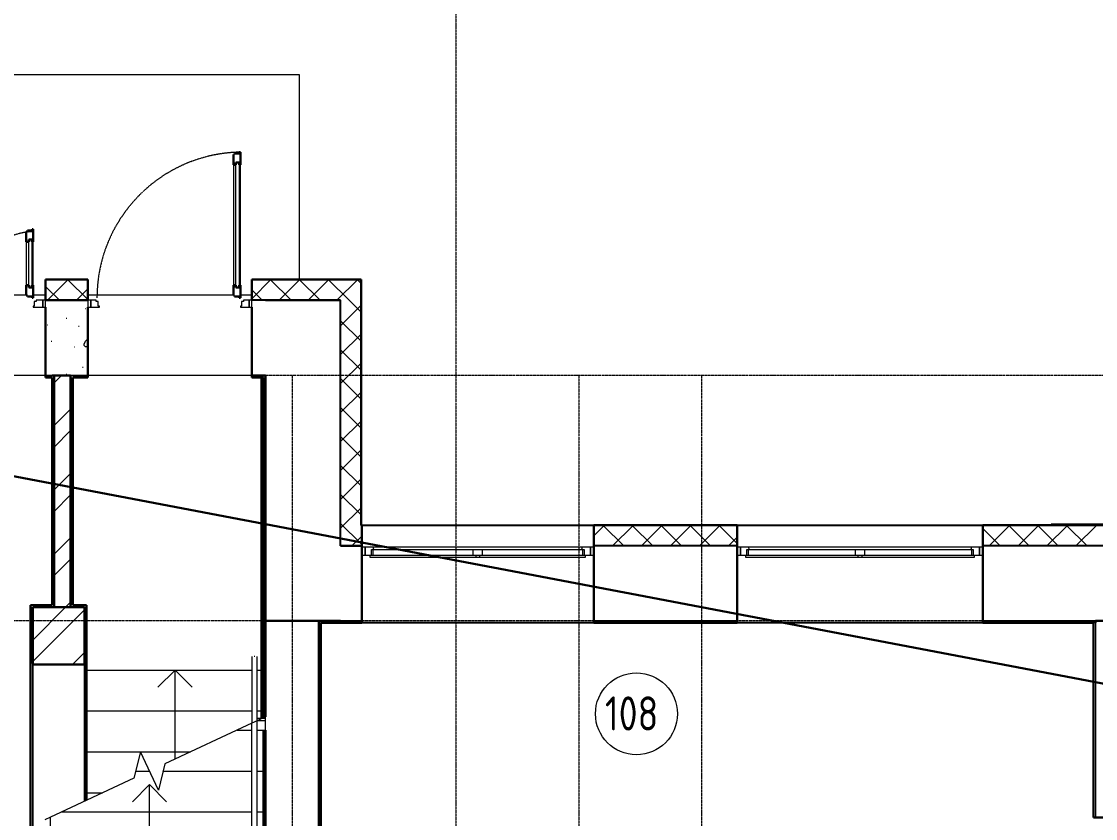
# Model space of a CAD drawing. Header units: millimetres. Extents: x -695119 to 412940, y -249585 to 622758.
# Drawn here: x 25012 to 32879, y -53619 to -47776 of the extents above; entities that cross this region are included whole.
import ezdxf

# ---------------------------------------------------------------- set-up
doc = ezdxf.new("R2010")
doc.units = ezdxf.units.MM
for name, pattern in [('ADSK_Линия сетки', [25, 20, -2.5, 0, -2.5]), ('ADSK_Штриховая_ш2 п1_5', [4.5, 3, -1.5]), ('ADSK_Штриховая_ш3 п1_5', [4.5, 3, -1.5])]:
    doc.linetypes.add(name, pattern=pattern)
for name, color, linetype, lineweight in [('_Вне пределов_', 7, 'ADSK_Штриховая_ш3 п1_5', 18), ('_Схема', 5, 'Continuous', 30), ('Каркас_Импост', 8, 'Continuous', 9), ('Лестницы', 8, 'Continuous', 9), ('Марки помещений', 8, 'Continuous', 20), ('Монтажный зазор', 8, 'Continuous', 9), ('Ограждение', 8, 'Continuous', 9), ('Окна', 252, 'Continuous', 9), ('Оси', 252, 'Continuous', 9), ('Остекление', 8, 'Continuous', 9), ('Открывание', 8, 'ADSK_Штриховая_ш2 п1_5', 9), ('Панель', 252, 'Continuous', 30), ('Перекрытия', 7, 'Continuous', 18), ('Стены разрез', 7, 'Continuous', 30), ('Стены штриховка', 7, 'Continuous', 9), ('Стрелки вверх', 7, 'Continuous', 18)]:
    doc.layers.add(name, color=color, linetype=linetype, lineweight=lineweight)
doc.layers.add('Стены', color=194, linetype='Continuous')
doc.styles.add('GOST 2.304 type A_1', font='', dxfattribs={"height": 350})
doc.styles.get('GOST 2.304 type A_1').set_extended_font_data('GOST 2.304 type A')

# ---------------------------------------------------------------- blocks, each defined once
blk = doc.blocks.new('1 этаж')
at = {"layer": '_Вне пределов_', "color": 251, "true_color": 0x636466}
for p, q in [((-18150.8, -134061.9), (-18210.8, -134061.9)), ((-18210.8, -134076.9), (-18150.8, -134076.9))]:
    blk.add_line(p, q, dxfattribs=at)
at = {"layer": 'Каркас_Импост', "color": 251, "true_color": 0x636466}
for p, q in [((-19843.8, -131039.4), (-19852.8, -131039.4)), ((-19852.8, -131039.4), (-19852.8, -131047.4)), ((-19852.8, -131047.4), (-19780.8, -131047.4)), ((-19829.8, -131005.4), (-19843.8, -131005.4)), ((-19843.8, -131005.4), (-19843.8, -131039.4)), ((-19829.8, -130997.4), (-19829.8, -131005.4)), ((-19780.8, -130997.4), (-19829.8, -130997.4)), ((-19780.8, -131047.4), (-19780.8, -130997.4)), ((-19389.8, -130997.4), (-19430.8, -130997.4)), ((-19430.8, -130997.4), (-19430.8, -131047.4)), ((-19430.8, -131047.4), (-19366.8, -131047.4)), ((-19389.8, -131005.4), (-19389.8, -130997.4)), ((-19375.8, -131005.4), (-19389.8, -131005.4)), ((-19375.8, -131039.4), (-19375.8, -131005.4)), ((-19366.8, -131039.4), (-19375.8, -131039.4)), ((-19366.8, -131047.4), (-19366.8, -131039.4)), ((-18325.8, -131039.4), (-18334.8, -131039.4)), ((-18334.8, -131039.4), (-18334.8, -131047.4)), ((-18334.8, -131047.4), (-18270.8, -131047.4)), ((-18311.8, -131005.4), (-18325.8, -131005.4)), ((-18325.8, -131005.4), (-18325.8, -131039.4)), ((-18311.8, -130997.4), (-18311.8, -131005.4)), ((-18270.8, -130997.4), (-18311.8, -130997.4)), ((-18270.8, -131047.4), (-18270.8, -130997.4)), ((-17382.8, -132865.4), (-16610.8, -132865.4)), ((-17382.8, -132882.4), (-17382.8, -132865.4)), ((-17362.8, -132824.4), (-16630.8, -132824.4)), ((-17362.8, -132865.4), (-17362.8, -132824.4)), ((-15830.2, -132807.4), (-17361.4, -132807.4)), ((-16630.8, -132824.4), (-16560.8, -132824.4)), ((-16630.8, -132824.4), (-16630.8, -132865.4)), ((-16610.8, -132865.4), (-16580.8, -132865.4)), ((-16610.8, -132865.4), (-16610.8, -132882.4)), ((-16580.8, -132865.4), (-15808.8, -132865.4)), ((-16580.8, -132882.4), (-16580.8, -132865.4)), ((-16560.8, -132824.4), (-15828.8, -132824.4)), ((-16560.8, -132865.4), (-16560.8, -132824.4)), ((-15828.8, -132824.4), (-15828.8, -132865.4)), ((-15808.8, -132865.4), (-15808.8, -132882.4)), ((-14632.8, -132865.4), (-13810.8, -132865.4)), ((-14632.8, -132882.4), (-14632.8, -132865.4)), ((-14612.8, -132824.4), (-13830.8, -132824.4)), ((-14612.8, -132865.4), (-14612.8, -132824.4)), ((-12980.2, -132807.4), (-14611.4, -132807.4)), ((-13830.8, -132824.4), (-13760.8, -132824.4)), ((-13830.8, -132824.4), (-13830.8, -132865.4)), ((-13810.8, -132865.4), (-13780.8, -132865.4)), ((-13810.8, -132865.4), (-13810.8, -132882.4)), ((-13780.8, -132865.4), (-12958.8, -132865.4)), ((-13780.8, -132882.4), (-13780.8, -132865.4)), ((-13760.8, -132824.4), (-12978.8, -132824.4)), ((-13760.8, -132865.4), (-13760.8, -132824.4)), ((-12978.8, -132824.4), (-12978.8, -132865.4)), ((-12958.8, -132865.4), (-12958.8, -132882.4)), ((-16610.8, -132882.4), (-17382.8, -132882.4)), ((-16580.8, -132882.4), (-16610.8, -132882.4)), ((-15808.8, -132882.4), (-16580.8, -132882.4)), ((-13810.8, -132882.4), (-14632.8, -132882.4)), ((-13780.8, -132882.4), (-13810.8, -132882.4)), ((-12958.8, -132882.4), (-13780.8, -132882.4))]:
    blk.add_line(p, q, dxfattribs=at)
at = {"layer": 'Каркас_Импост', "color": 251, "lineweight": 18, "true_color": 0x636466}
for p, q in [((-17361.4, -132807.4), (-17420.8, -132807.4)), ((-17420.8, -132807.4), (-17420.8, -132865.4)), ((-17420.8, -132865.4), (-17382.8, -132865.4)), ((-17374.8, -132865.4), (-17374.8, -132824.4)), ((-17374.8, -132824.4), (-17362.8, -132824.4)), ((-17356.8, -132824.4), (-17361.4, -132807.4)), ((-15830.2, -132807.4), (-15834.8, -132824.4)), ((-15770.8, -132807.4), (-15830.2, -132807.4)), ((-15828.8, -132824.4), (-15816.8, -132824.4)), ((-15816.8, -132824.4), (-15816.8, -132865.4)), ((-15808.8, -132865.4), (-15770.8, -132865.4)), ((-15770.8, -132865.4), (-15770.8, -132807.4)), ((-14611.4, -132807.4), (-14670.8, -132807.4)), ((-14670.8, -132807.4), (-14670.8, -132865.4)), ((-14670.8, -132865.4), (-14632.8, -132865.4)), ((-14624.8, -132865.4), (-14624.8, -132824.4)), ((-14624.8, -132824.4), (-14612.8, -132824.4)), ((-14606.8, -132824.4), (-14611.4, -132807.4)), ((-12980.2, -132807.4), (-12984.8, -132824.4)), ((-12920.8, -132807.4), (-12980.2, -132807.4)), ((-12978.8, -132824.4), (-12966.8, -132824.4)), ((-12966.8, -132824.4), (-12966.8, -132865.4)), ((-12958.8, -132865.4), (-12920.8, -132865.4)), ((-12920.8, -132865.4), (-12920.8, -132807.4))]:
    blk.add_line(p, q, dxfattribs=at)
at = {"layer": 'Лестницы', "color": 251, "true_color": 0x636466}
for p, q in [((-19460.8, -133707.4), (-18250.4, -133707.4)), ((-18211.2, -133707.4), (-18180.8, -133707.4)), ((-19460.8, -134007.4), (-18250.8, -134007.4)), ((-19460.8, -134007.4), (-18250.8, -134007.4)), ((-18210.8, -134007.4), (-18180.8, -134007.4)), ((-18210.8, -134007.4), (-18180.8, -134007.4)), ((-18150.8, -134051), (-18210.8, -134079)), ((-18150.8, -134147.4), (-18150.8, -134051)), ((-18250.8, -134097.6), (-18887.5, -134394.5)), ((-18357.4, -134147.4), (-18250.8, -134147.4)), ((-18357.4, -134147.4), (-18250.8, -134147.4)), ((-18210.8, -134147.4), (-18150.8, -134147.4)), ((-18210.8, -134147.4), (-18150.8, -134147.4)), ((-19460.8, -134307.4), (-19067.2, -134307.4)), ((-19460.8, -134307.4), (-19067.2, -134307.4)), ((-19066.8, -134305.8), (-19114.1, -134500.2)), ((-18934.8, -134589), (-19066.8, -134305.8)), ((-19066.1, -134307.4), (-18700.6, -134307.4)), ((-19066.1, -134307.4), (-18700.6, -134307.4)), ((-19101.3, -134447.4), (-19000.8, -134447.4)), ((-19101.3, -134447.4), (-19000.8, -134447.4)), ((-18887.5, -134394.5), (-18934.8, -134589)), ((-18900.4, -134447.4), (-18250.8, -134447.4)), ((-18900.4, -134447.4), (-18250.8, -134447.4)), ((-18210.8, -134447.4), (-18165.8, -134447.4)), ((-18210.8, -134447.4), (-18165.8, -134447.4)), ((-19114.1, -134500.2), (-19725.8, -134785.4)), ((-19460.8, -134607.4), (-19343.9, -134607.4)), ((-19460.8, -134607.4), (-19343.9, -134607.4)), ((-19644.2, -134747.4), (-18250.8, -134747.4)), ((-19644.2, -134747.4), (-18250.8, -134747.4)), ((-18210.8, -134747.4), (-18165.8, -134747.4)), ((-18210.8, -134747.4), (-18165.8, -134747.4))]:
    blk.add_line(p, q, dxfattribs=at)
at = {"layer": 'Марки помещений', "color": 251, "true_color": 0x636466}
blk.add_circle((-15433.5, -134028.2), 300, dxfattribs=at)
at = {"layer": 'Монтажный зазор', "color": 251, "true_color": 0x636466}
for p, q in [((-19760.8, -130997.4), (-19780.8, -130997.4)), ((-19780.8, -130997.4), (-19780.8, -131047.4)), ((-19780.8, -131047.4), (-19760.8, -131047.4)), ((-19760.8, -131047.4), (-19760.8, -130997.4)), ((-19450.8, -130997.4), (-19450.8, -131047.4)), ((-19430.8, -130997.4), (-19450.8, -130997.4)), ((-19450.8, -131047.4), (-19430.8, -131047.4)), ((-19430.8, -131047.4), (-19430.8, -130997.4)), ((-18250.8, -130997.4), (-18270.8, -130997.4)), ((-18270.8, -130997.4), (-18270.8, -131047.4)), ((-18270.8, -131047.4), (-18250.8, -131047.4)), ((-18250.8, -131047.4), (-18250.8, -130997.4))]:
    blk.add_line(p, q, dxfattribs=at)
at = {"layer": 'Ограждение', "color": 251, "true_color": 0x636466}
for p, q in [((-18250.8, -133607.4), (-18250.8, -133695.2)), ((-18228.5, -133607.4), (-18233.1, -133607.4)), ((-18210.8, -133695.2), (-18210.8, -133607.4)), ((-18250.8, -133709), (-18250.8, -134097.6)), ((-18210.8, -134079), (-18210.8, -133709)), ((-18210.8, -134079), (-18250.8, -134097.6)), ((-18250.8, -137147.4), (-18250.8, -134097.6)), ((-18210.8, -137147.4), (-18210.8, -134079)), ((-19725.8, -134785.4), (-19765.8, -134804.1)), ((-19725.8, -136836.8), (-19725.8, -134785.4))]:
    blk.add_line(p, q, dxfattribs=at)
at = {"layer": 'Ограждение', "color": 251, "true_color": 0x636466, "flags": 128}
for points in [[(-18250.8, -133695.2), (-18250.8, -133696.4), (-18250.8, -133697.6), (-18250.8, -133698.8), (-18250.8, -133700), (-18250.8, -133701.2), (-18250.8, -133702.3), (-18250.8, -133703.5), (-18250.8, -133704.7), (-18250.8, -133705.8), (-18250.8, -133706.9), (-18250.8, -133708), (-18250.8, -133709)], [(-18210.8, -133709), (-18210.8, -133707.9), (-18210.8, -133706.8), (-18210.8, -133705.7), (-18210.8, -133704.6), (-18210.8, -133703.4), (-18210.8, -133702.3), (-18210.8, -133701.1), (-18210.8, -133699.9), (-18210.8, -133698.7), (-18210.8, -133697.5), (-18210.8, -133696.3), (-18210.8, -133695.2)]]:
    blk.add_lwpolyline(points, dxfattribs=at)
at = {"layer": 'Окна', "color": 251, "true_color": 0x636466}
for p, q in [((-17420.8, -132807.4), (-17445.8, -132807.4)), ((-17445.8, -132865.4), (-17420.8, -132865.4)), ((-17420.8, -132865.4), (-17420.8, -132807.4)), ((-15745.8, -132807.4), (-15770.8, -132807.4)), ((-15770.8, -132807.4), (-15770.8, -132865.4)), ((-15770.8, -132865.4), (-15745.8, -132865.4)), ((-14670.8, -132807.4), (-14695.8, -132807.4)), ((-14695.8, -132865.4), (-14670.8, -132865.4)), ((-14670.8, -132865.4), (-14670.8, -132807.4)), ((-12895.8, -132807.4), (-12920.8, -132807.4)), ((-12920.8, -132807.4), (-12920.8, -132865.4)), ((-12920.8, -132865.4), (-12895.8, -132865.4))]:
    blk.add_line(p, q, dxfattribs=at)
at = {"layer": 'Оси', "color": 251, "linetype": 'ADSK_Линия сетки', "true_color": 0x636466}
for p, q in [((-16755.8, -96281.4), (-16755.8, -160943.1)), ((4311.5, -131547.4), (-72628.1, -131547.4)), ((-17955.8, -131547.4), (-17955.8, -160943.1)), ((-15855.8, -131547.4), (-15855.8, -159673.1)), ((-14955.8, -131547.4), (-14955.8, -159673.1)), ((4311.5, -133347.4), (-72628.1, -133347.4))]:
    blk.add_line(p, q, dxfattribs=at)
at = {"layer": 'Остекление', "color": 251, "true_color": 0x636466}
for p, q in [((-18367.8, -130903.4), (-18367.8, -129987.4)), ((-18367.8, -129987.4), (-18343.8, -129987.4)), ((-18343.8, -129987.4), (-18343.8, -130903.4)), ((-19882.8, -130903.4), (-19882.8, -130551.4)), ((-19882.8, -130551.4), (-19861.8, -130551.4)), ((-19861.8, -130551.4), (-19861.8, -130903.4)), ((-19861.8, -130903.4), (-19882.8, -130903.4)), ((-18343.8, -130903.4), (-18367.8, -130903.4))]:
    blk.add_line(p, q, dxfattribs=at)
at = {"layer": 'Открывание', "color": 251, "true_color": 0x636466}
for centre, radius, start in [((-18316.8, -130979.4), 1068, 90.9657), ((-19834.8, -130979.4), 486, 92.12255)]:
    blk.add_arc(centre, radius, start, 180, dxfattribs=at)
at = {"layer": 'Панель', "color": 251, "true_color": 0x636466}
for p, q in [((-18376.8, -129929.4), (-18384.8, -129929.4)), ((-18384.8, -129929.4), (-18384.8, -130005.4)), ((-18342.8, -129920.4), (-18376.8, -129920.4)), ((-18376.8, -129920.4), (-18376.8, -129929.4)), ((-18334.8, -129911.4), (-18342.8, -129911.4)), ((-18342.8, -129911.4), (-18342.8, -129920.4)), ((-18334.8, -130005.4), (-18334.8, -129911.4)), ((-18384.8, -130005.4), (-18367.8, -130005.4)), ((-18367.8, -130005.4), (-18367.8, -129987.4)), ((-18367.8, -129987.4), (-18343.8, -129987.4)), ((-18343.8, -129987.4), (-18343.8, -130005.4)), ((-18343.8, -130005.4), (-18334.8, -130005.4)), ((-19894.8, -130493.4), (-19902.8, -130493.4)), ((-19902.8, -130493.4), (-19902.8, -130569.4)), ((-19860.8, -130484.4), (-19894.8, -130484.4)), ((-19894.8, -130484.4), (-19894.8, -130493.4)), ((-19852.8, -130475.4), (-19860.8, -130475.4)), ((-19860.8, -130475.4), (-19860.8, -130484.4)), ((-19852.8, -130569.4), (-19852.8, -130475.4)), ((-19902.8, -130569.4), (-19882.8, -130569.4)), ((-19882.8, -130569.4), (-19882.8, -130551.4)), ((-19882.8, -130551.4), (-19861.8, -130551.4)), ((-19861.8, -130551.4), (-19861.8, -130569.4)), ((-19861.8, -130569.4), (-19852.8, -130569.4)), ((-19902.8, -130885.4), (-19902.8, -130961.4)), ((-19902.8, -130885.4), (-19882.8, -130885.4)), ((-19882.8, -130885.4), (-19882.8, -130903.4)), ((-19882.8, -130903.4), (-19861.8, -130903.4)), ((-19861.8, -130885.4), (-19852.8, -130885.4)), ((-19861.8, -130903.4), (-19861.8, -130885.4)), ((-19852.8, -130979.4), (-19852.8, -130885.4)), ((-18384.8, -130885.4), (-18384.8, -130961.4)), ((-18384.8, -130885.4), (-18367.8, -130885.4)), ((-18367.8, -130885.4), (-18367.8, -130903.4)), ((-18367.8, -130903.4), (-18343.8, -130903.4)), ((-18343.8, -130885.4), (-18334.8, -130885.4)), ((-18343.8, -130903.4), (-18343.8, -130885.4)), ((-18334.8, -130979.4), (-18334.8, -130885.4)), ((-19902.8, -130961.4), (-19894.8, -130961.4)), ((-19894.8, -130961.4), (-19894.8, -130970.4)), ((-19894.8, -130970.4), (-19860.8, -130970.4)), ((-19860.8, -130970.4), (-19860.8, -130979.4)), ((-19860.8, -130979.4), (-19852.8, -130979.4)), ((-18384.8, -130961.4), (-18376.8, -130961.4)), ((-18376.8, -130961.4), (-18376.8, -130970.4)), ((-18376.8, -130970.4), (-18342.8, -130970.4)), ((-18342.8, -130970.4), (-18342.8, -130979.4)), ((-18342.8, -130979.4), (-18334.8, -130979.4))]:
    blk.add_line(p, q, dxfattribs=at)
at = {"layer": 'Панель', "color": 251, "lineweight": 9, "true_color": 0x636466}
for p, q in [((-18384.8, -130005.4), (-18384.8, -130885.4)), ((-18334.8, -130885.4), (-18334.8, -130005.4)), ((-19902.8, -130569.4), (-19902.8, -130885.4)), ((-19852.8, -130885.4), (-19852.8, -130569.4))]:
    blk.add_line(p, q, dxfattribs=at)
at = {"layer": 'Перекрытия', "color": 251, "true_color": 0x636466}
for p, q in [((-17900.8, -129345.4), (-21826.6, -129345.4)), ((-17900.8, -130845.4), (-17900.8, -129345.4)), ((-21518.8, -130957.4), (-19902.8, -130957.4)), ((-19852.8, -130957.4), (-19760.8, -130957.4)), ((-19450.8, -130957.4), (-18384.8, -130957.4)), ((-18334.8, -130957.4), (-18250.8, -130957.4)), ((-19760.8, -131547.4), (-21660.8, -131547.4)), ((-18250.8, -131547.4), (-19450.8, -131547.4)), ((-19460.8, -133707.4), (-18250.4, -133707.4)), ((-18211.2, -133707.4), (-18180.8, -133707.4))]:
    blk.add_line(p, q, dxfattribs=at)
at = {"layer": 'Стены', "color": 251, "true_color": 0x636466}
for p, q in [((-18150.8, -130997.4), (-18250.8, -130997.4)), ((-17600.8, -132797.4), (-17600.8, -130997.4)), ((-18250.8, -131547.4), (-18150.8, -131547.4)), ((-18150.8, -131547.4), (-18250.8, -131547.4)), ((-18180.8, -134065), (-18180.8, -131562.4)), ((-17445.8, -132645.4), (-15745.8, -132645.4)), ((-14695.8, -132645.4), (-12895.8, -132645.4)), ((-17445.8, -132797.4), (-17448.8, -132797.4)), ((-14695.8, -132797.4), (-15745.8, -132797.4)), ((-11895.8, -132797.4), (-12895.8, -132797.4)), ((-17600.8, -133347.4), (-17445.8, -133347.4)), ((-15745.8, -133362.4), (-17445.8, -133362.4)), ((-15745.8, -133347.4), (-14695.8, -133347.4)), ((-12895.8, -133362.4), (-14695.8, -133362.4)), ((-12895.8, -133347.4), (-12070.8, -133347.4)), ((-19870.8, -136848.5), (-19870.8, -133652)), ((-19855.8, -136848.5), (-19855.8, -133667)), ((-19475.8, -133667), (-19475.8, -134668.9)), ((-19460.8, -133667), (-19460.8, -134661.9))]:
    blk.add_line(p, q, dxfattribs=at)
at = {"layer": 'Стены разрез', "color": 251, "true_color": 0x636466}
for p, q in [((-19450.8, -130845.4), (-19760.8, -130845.4)), ((-19760.8, -130845.4), (-19760.8, -130997.4)), ((-19450.8, -130997.4), (-19450.8, -130845.4)), ((-17448.8, -130845.4), (-18250.8, -130845.4)), ((-18250.8, -130845.4), (-18250.8, -130997.4)), ((-17448.8, -132645.4), (-17448.8, -130845.4)), ((-19760.8, -130997.4), (-19450.8, -130997.4)), ((-19760.8, -131047.4), (-19760.8, -131547.4)), ((-19450.8, -131547.4), (-19450.8, -131047.4)), ((-18250.8, -131047.4), (-18250.8, -131547.4)), ((-17600.8, -130997.4), (-18150.8, -130997.4)), ((-19760.8, -131547.4), (-19760.8, -131562.4)), ((-19760.8, -131562.4), (-19712.9, -131562.4)), ((-19712.9, -131547.4), (-19577.9, -131547.4)), ((-19697.9, -131547.4), (-19712.9, -131547.4)), ((-19712.9, -131562.4), (-19712.9, -133232.4)), ((-19697.9, -133247.4), (-19697.9, -131547.4)), ((-19577.9, -131547.4), (-19577.9, -133247.4)), ((-19562.9, -131562.4), (-19450.8, -131562.4)), ((-19562.9, -133232.4), (-19562.9, -131562.4)), ((-19450.8, -131562.4), (-19450.8, -131547.4)), ((-18250.8, -131547.4), (-18250.8, -131562.4)), ((-18250.8, -131562.4), (-18165.8, -131562.4)), ((-18165.8, -131562.4), (-18165.8, -134058)), ((-18150.8, -134051), (-18150.8, -131547.4)), ((-17445.8, -132645.4), (-17448.8, -132645.4)), ((-17445.8, -133362.4), (-17445.8, -132645.4)), ((-15745.8, -132645.4), (-15745.8, -133362.4)), ((-14695.8, -132645.4), (-15745.8, -132645.4)), ((-14695.8, -133362.4), (-14695.8, -132645.4)), ((-12895.8, -132645.4), (-12895.8, -133362.4)), ((-11895.8, -132645.4), (-12895.8, -132645.4)), ((-11895.8, -132640.4), (-12395.8, -132640.4)), ((-12395.8, -132640.4), (-12395.8, -132645.4)), ((-17448.8, -132797.4), (-17600.8, -132797.4)), ((-19712.9, -133232.4), (-19870.8, -133232.4)), ((-19870.8, -133232.4), (-19870.8, -133652)), ((-19855.8, -133247.4), (-19475.8, -133247.4)), ((-19855.8, -133667), (-19855.8, -133247.4)), ((-19460.8, -133232.4), (-19562.9, -133232.4)), ((-19475.8, -133667), (-19475.8, -133247.4)), ((-19460.8, -133667), (-19460.8, -133232.4)), ((-17760.8, -133347.4), (-18150.8, -133347.4)), ((-17600.8, -133347.4), (-17760.8, -133347.4)), ((-17760.8, -133347.4), (-17760.8, -139692.4)), ((-17745.8, -133362.4), (-17445.8, -133362.4)), ((-17745.8, -135302.4), (-17745.8, -133362.4)), ((-15745.8, -133362.4), (-14695.8, -133362.4)), ((-12895.8, -133362.4), (-12085.8, -133362.4)), ((-12085.8, -133362.4), (-12085.8, -134787.4)), ((-12070.8, -133347.4), (-12070.8, -133362.4)), ((-11935.8, -133347.4), (-12070.8, -133347.4)), ((-19870.8, -133652), (-19855.8, -133652)), ((-19855.8, -133667), (-19460.8, -133667)), ((-18165.8, -134147.4), (-18165.8, -138802.3)), ((-18150.8, -139742.4), (-18150.8, -134147.4)), ((-12085.8, -134787.4), (-12000.8, -134787.4))]:
    blk.add_line(p, q, dxfattribs=at)
at = {"layer": 'Стены разрез', "color": 251, "linetype": 'Continuous', "lineweight": 9, "true_color": 0x636466}
for p, q in [((-19659.9, -130997.4), (-19758.8, -130898.5)), ((-19748.2, -130997.4), (-19598.2, -130847.4)), ((-19621.4, -130846), (-19587.9, -130846)), ((-19452.8, -130992.3), (-19597.8, -130847.4)), ((-18248.8, -130982.9), (-18113.3, -130847.4)), ((-17962.8, -130997.4), (-18112.8, -130847.4)), ((-18097.4, -130846), (-18063.9, -130846)), ((-18051.1, -130997.4), (-17901.1, -130847.4)), ((-17750.7, -130997.4), (-17900.7, -130847.4)), ((-17894.2, -130846), (-17860.7, -130846)), ((-17839, -130997.4), (-17689, -130847.4)), ((-17538.6, -130997.4), (-17688.6, -130847.4)), ((-17626.9, -130997.4), (-17476.9, -130847.4)), ((-17489.9, -130847.4), (-17491.1, -130845.4)), ((-17450.8, -130873), (-17476.4, -130847.4)), ((-19536, -130997.4), (-19452.8, -130914.1)), ((-19450.8, -130976.2), (-19452.8, -130979.7)), ((-18175, -130997.4), (-18248.8, -130923.5)), ((-19469.8, -131057.6), (-19466.5, -131057.6)), ((-17600.8, -131183.4), (-17450.8, -131033.4)), ((-17450.8, -131085.1), (-17538.6, -130997.4)), ((-19609.8, -131127.6), (-19606.5, -131127.6)), ((-19749.8, -131177.6), (-19746.5, -131177.6)), ((-19519.8, -131187.6), (-19516.5, -131187.6)), ((-17450.8, -131297.3), (-17600.8, -131147.3)), ((-19719.8, -131297.6), (-19716.5, -131297.6)), ((-19479.8, -131317.6), (-19469.8, -131297.6)), ((-19469.8, -131297.6), (-19459.8, -131287.6)), ((-19459.8, -131287.6), (-19450.8, -131284.6)), ((-17600.8, -131395.6), (-17450.8, -131245.6)), ((-19549.8, -131337.6), (-19546.5, -131337.6)), ((-19479.8, -131327.6), (-19479.8, -131317.6)), ((-19469.8, -131337.6), (-19479.8, -131327.6)), ((-19450.8, -131337.6), (-19469.8, -131337.6)), ((-17450.8, -131509.4), (-17600.8, -131359.4)), ((-17600.8, -131607.7), (-17450.8, -131457.7)), ((-19489.8, -131487.6), (-19486.5, -131487.6)), ((-19731.3, -131562.4), (-19746.3, -131547.4)), ((-19697.9, -131595.8), (-19712.9, -131580.8)), ((-19712.9, -131598.5), (-19697.9, -131583.5)), ((-19697.9, -131601.1), (-19644.1, -131547.4)), ((-19609.8, -131537.6), (-19606.5, -131537.6)), ((-19519.2, -131562.4), (-19534.2, -131547.4)), ((-19464.7, -131562.4), (-19450.8, -131548.5)), ((-18246.4, -131562.4), (-18250.8, -131557.9)), ((-18191.9, -131562.4), (-18176.9, -131547.4)), ((-17450.8, -131721.5), (-17600.8, -131571.5)), ((-19577.9, -131675.6), (-19562.9, -131660.6)), ((-18150.8, -131657.9), (-18165.8, -131642.9)), ((-17600.8, -131819.8), (-17450.8, -131669.8)), ((-19562.9, -131730.8), (-19577.9, -131715.8)), ((-18165.8, -131748.4), (-18150.8, -131733.4)), ((-19697.9, -131807.9), (-19712.9, -131792.9)), ((-19712.9, -131810.6), (-19697.9, -131795.6)), ((-19697.9, -131915.5), (-19577.9, -131795.5)), ((-17450.8, -131933.7), (-17600.8, -131783.7)), ((-19577.9, -131887.7), (-19562.9, -131872.7)), ((-19562.9, -131942.9), (-19577.9, -131927.9)), ((-18150.8, -131870.1), (-18165.8, -131855.1)), ((-17600.8, -132032), (-17450.8, -131882)), ((-19697.9, -132020), (-19712.9, -132005)), ((-19712.9, -132022.7), (-19697.9, -132007.7)), ((-19697.9, -132072.6), (-19577.9, -131952.6)), ((-18165.8, -131960.6), (-18150.8, -131945.6)), ((-17450.8, -132145.8), (-17600.8, -131995.8)), ((-19577.9, -132099.9), (-19562.9, -132084.9)), ((-18150.8, -132082.2), (-18165.8, -132067.2)), ((-19562.9, -132155), (-19577.9, -132140)), ((-18165.8, -132172.7), (-18150.8, -132157.7)), ((-17600.8, -132244.1), (-17450.8, -132094.1)), ((-19697.9, -132232.2), (-19712.9, -132217.2)), ((-19712.9, -132234.9), (-19697.9, -132219.9)), ((-17450.8, -132357.9), (-17600.8, -132207.9)), ((-19697.9, -132386.9), (-19577.9, -132266.9)), ((-19577.9, -132312), (-19562.9, -132297)), ((-18150.8, -132294.3), (-18165.8, -132279.3)), ((-17600.8, -132456.2), (-17450.8, -132306.2)), ((-19562.9, -132367.2), (-19577.9, -132352.2)), ((-18165.8, -132384.8), (-18150.8, -132369.8)), ((-17448.8, -132341), (-17450.8, -132337.6)), ((-19697.9, -132444.3), (-19712.9, -132429.3)), ((-19712.9, -132447), (-19697.9, -132432)), ((-19697.9, -132544.1), (-19577.9, -132424.1)), ((-17450.8, -132570.1), (-17600.8, -132420.1)), ((-19577.9, -132524.1), (-19562.9, -132509.1)), ((-18150.8, -132506.5), (-18165.8, -132491.5)), ((-17600.8, -132668.4), (-17450.8, -132518.4)), ((-19562.9, -132579.3), (-19577.9, -132564.3)), ((-18165.8, -132597), (-18150.8, -132582)), ((-17450.8, -132782.2), (-17600.8, -132632.2)), ((-19697.9, -132656.4), (-19712.9, -132641.4)), ((-19712.9, -132659.1), (-19697.9, -132644.1)), ((-18150.8, -132718.6), (-18165.8, -132703.6)), ((-15743.8, -132652.6), (-15745.8, -132649.1)), ((-15745.8, -132674.8), (-15743.8, -132674.8)), ((-15743.8, -132720.6), (-15670.6, -132647.4)), ((-15526.4, -132797.4), (-15676.4, -132647.4)), ((-15608.5, -132797.4), (-15458.5, -132647.4)), ((-15314.3, -132797.4), (-15464.3, -132647.4)), ((-15396.4, -132797.4), (-15246.4, -132647.4)), ((-15102.2, -132797.4), (-15252.2, -132647.4)), ((-15184.2, -132797.4), (-15034.2, -132647.4)), ((-15135.2, -132645.4), (-15136.4, -132647.4)), ((-14890, -132797.4), (-15040, -132647.4)), ((-14972.1, -132797.4), (-14822.1, -132647.4)), ((-14695.8, -132779.5), (-14827.9, -132647.4)), ((-12895.8, -132674.8), (-12893.8, -132674.8)), ((-12768.7, -132797.4), (-12893.8, -132672.3)), ((-12850.8, -132797.4), (-12700.8, -132647.4)), ((-12556.6, -132797.4), (-12706.6, -132647.4)), ((-12638.6, -132797.4), (-12488.6, -132647.4)), ((-12344.5, -132797.4), (-12494.5, -132647.4)), ((-12426.5, -132797.4), (-12276.5, -132647.4)), ((-12316.7, -132640.4), (-12318.4, -132643.4)), ((-12132.3, -132797.4), (-12282.3, -132647.4)), ((-12214.4, -132797.4), (-12064.4, -132647.4)), ((-19697.9, -132858.4), (-19577.9, -132738.4)), ((-19577.9, -132736.3), (-19562.9, -132721.3)), ((-19562.9, -132791.4), (-19577.9, -132776.4)), ((-18165.8, -132809.1), (-18150.8, -132794.1)), ((-17517.7, -132797.4), (-17450.8, -132730.5)), ((-17450.8, -132730.5), (-17445.8, -132725.5)), ((-17445.8, -132787.2), (-17450.8, -132782.2)), ((-15745.8, -132722.6), (-15744.6, -132721.4)), ((-15738.6, -132797.4), (-15745.8, -132790.1)), ((-14760, -132797.4), (-14695.8, -132733.2)), ((-19697.9, -132868.6), (-19712.9, -132853.6)), ((-19712.9, -132871.3), (-19697.9, -132856.3)), ((-19697.9, -133015.5), (-19577.9, -132895.5)), ((-19577.9, -132948.4), (-19562.9, -132933.4)), ((-18150.8, -132930.7), (-18165.8, -132915.7)), ((-19562.9, -133003.6), (-19577.9, -132988.6)), ((-18165.8, -133021.2), (-18150.8, -133006.2)), ((-19697.9, -133080.7), (-19712.9, -133065.7)), ((-19712.9, -133083.4), (-19697.9, -133068.4)), ((-19577.9, -133160.5), (-19562.9, -133145.5)), ((-18150.8, -133142.8), (-18165.8, -133127.8)), ((-19870.8, -133241.3), (-19861.9, -133232.4)), ((-19855.8, -133487.8), (-19615.4, -133247.4)), ((-19855.8, -133644.9), (-19475.8, -133264.9)), ((-19743.3, -133247.4), (-19758.3, -133232.4)), ((-19615.4, -133247.4), (-19577.9, -133209.8)), ((-19562.9, -133215.7), (-19577.9, -133200.7)), ((-19531.2, -133247.4), (-19546.2, -133232.4)), ((-19475.8, -133270.6), (-19460.8, -133255.6)), ((-18165.8, -133233.4), (-18150.8, -133218.4)), ((-19855.8, -133347), (-19870.8, -133332)), ((-19460.8, -133317.8), (-19475.8, -133302.8)), ((-18150.8, -133355), (-18165.8, -133340)), ((-17719.2, -133362.4), (-17734.2, -133347.4)), ((-17658.4, -133362.4), (-17643.4, -133347.4)), ((-17507, -133362.4), (-17522, -133347.4)), ((-17446.3, -133362.4), (-17445.8, -133361.9)), ((-15745.8, -133358.9), (-15734.2, -133347.4)), ((-15597.8, -133362.4), (-15612.8, -133347.4)), ((-15537.1, -133362.4), (-15522.1, -133347.4)), ((-15385.7, -133362.4), (-15400.7, -133347.4)), ((-15325, -133362.4), (-15310, -133347.4)), ((-15173.6, -133362.4), (-15188.6, -133347.4)), ((-15112.8, -133362.4), (-15097.8, -133347.4)), ((-14961.4, -133362.4), (-14976.4, -133347.4)), ((-14900.7, -133362.4), (-14885.7, -133347.4)), ((-14749.3, -133362.4), (-14764.3, -133347.4)), ((-12840.1, -133362.4), (-12855.1, -133347.4)), ((-12779.4, -133362.4), (-12764.4, -133347.4)), ((-12628, -133362.4), (-12643, -133347.4)), ((-12567.2, -133362.4), (-12552.2, -133347.4)), ((-12415.9, -133362.4), (-12430.9, -133347.4)), ((-12355.1, -133362.4), (-12340.1, -133347.4)), ((-12203.7, -133362.4), (-12218.7, -133347.4)), ((-12143, -133362.4), (-12128, -133347.4)), ((-19870.8, -133453.4), (-19855.8, -133438.4)), ((-19475.8, -133482.7), (-19460.8, -133467.7)), ((-18165.8, -133445.5), (-18150.8, -133430.5)), ((-19855.8, -133559.2), (-19870.8, -133544.2)), ((-19563.5, -133667), (-19475.8, -133579.2)), ((-19460.8, -133529.9), (-19475.8, -133514.9)), ((-18150.8, -133567.1), (-18165.8, -133552.1)), ((-19857.2, -133652), (-19855.8, -133650.6)), ((-18165.8, -133657.6), (-18150.8, -133642.6)), ((-18150.8, -133779.2), (-18165.8, -133764.2)), ((-18165.8, -133869.8), (-18150.8, -133854.8)), ((-18150.8, -133991.4), (-18165.8, -133976.4)), ((-18150.8, -134203.5), (-18165.8, -134188.5)), ((-18165.8, -134294), (-18150.8, -134279)), ((-18150.8, -134415.6), (-18165.8, -134400.6)), ((-18165.8, -134506.2), (-18150.8, -134491.2)), ((-18150.8, -134627.8), (-18165.8, -134612.8)), ((-18165.8, -134718.3), (-18150.8, -134703.3))]:
    blk.add_line(p, q, dxfattribs=at)
at = {"layer": 'Стены штриховка', "color": 251, "true_color": 0x636466}
for p, q in [((-19452.8, -130847.4), (-19758.8, -130847.4)), ((-19758.8, -130847.4), (-19758.8, -130997.4)), ((-19452.8, -130997.4), (-19452.8, -130847.4)), ((-18248.8, -130847.4), (-18248.8, -130997.4)), ((-17448.8, -130847.4), (-18248.8, -130847.4)), ((-17450.8, -132647.4), (-17450.8, -130845.4)), ((-19760.8, -131547.4), (-19712.9, -131547.4)), ((-19712.9, -131547.4), (-19760.8, -131547.4)), ((-19577.9, -131547.4), (-19450.8, -131547.4)), ((-19450.8, -131547.4), (-19577.9, -131547.4)), ((-17447.8, -132647.4), (-17450.8, -132647.4)), ((-17448.8, -132645.4), (-17448.8, -132647.4)), ((-17447.8, -132721.4), (-17447.8, -132647.4)), ((-14697.8, -132647.4), (-15743.8, -132647.4)), ((-15743.8, -132647.4), (-15743.8, -132721.4)), ((-14697.8, -132721.4), (-14697.8, -132647.4)), ((-11897.8, -132647.4), (-12893.8, -132647.4)), ((-12893.8, -132647.4), (-12893.8, -132721.4)), ((-17447.8, -132721.4), (-17445.8, -132721.4)), ((-15745.8, -132721.4), (-15743.8, -132721.4)), ((-14697.8, -132721.4), (-14695.8, -132721.4)), ((-12895.8, -132721.4), (-12893.8, -132721.4)), ((-17745.8, -133347.4), (-17745.8, -133362.4)), ((-12070.8, -133362.4), (-12085.8, -133362.4)), ((-12070.8, -133362.4), (-12070.8, -134787.4))]:
    blk.add_line(p, q, dxfattribs=at)
at = {"layer": 'Стрелки вверх', "color": 251, "true_color": 0x636466}
for p, q in [((-18813.3, -133707.4), (-18938.3, -133832.4)), ((-18813.3, -134007.4), (-18813.3, -133707.4)), ((-18813.3, -133707.4), (-18688.3, -133832.4)), ((-18813.3, -134307.4), (-18813.3, -134007.4)), ((-18813.3, -134359.9), (-18813.3, -134307.4)), ((-19000.8, -134547.4), (-19125.8, -134672.4)), ((-19000.8, -134747.4), (-19000.8, -134547.4)), ((-19000.8, -134547.4), (-18875.8, -134672.4)), ((-19000.8, -135047.4), (-19000.8, -134747.4))]:
    blk.add_line(p, q, dxfattribs=at)
at = {"layer": 'Марки помещений', "color": 251, "true_color": 0x636466, "style": 'GOST 2.304 type A_1'}
blk.add_text('108', height=250, dxfattribs=at).set_placement((-15664, -134150.5))

msp = doc.modelspace()

# ---------------------------------------------------------------- linework, layer by layer
at = {"layer": '_Схема', "color": 5}
msp.add_line((258216.67, -95568.6), (-161934.199, -15488.828), dxfattribs=at)

# ---------------------------------------------------------------- block references
msp.add_blockref('1 этаж', (44950.089, 81176.937))

doc.saveas('drawing.dxf')
